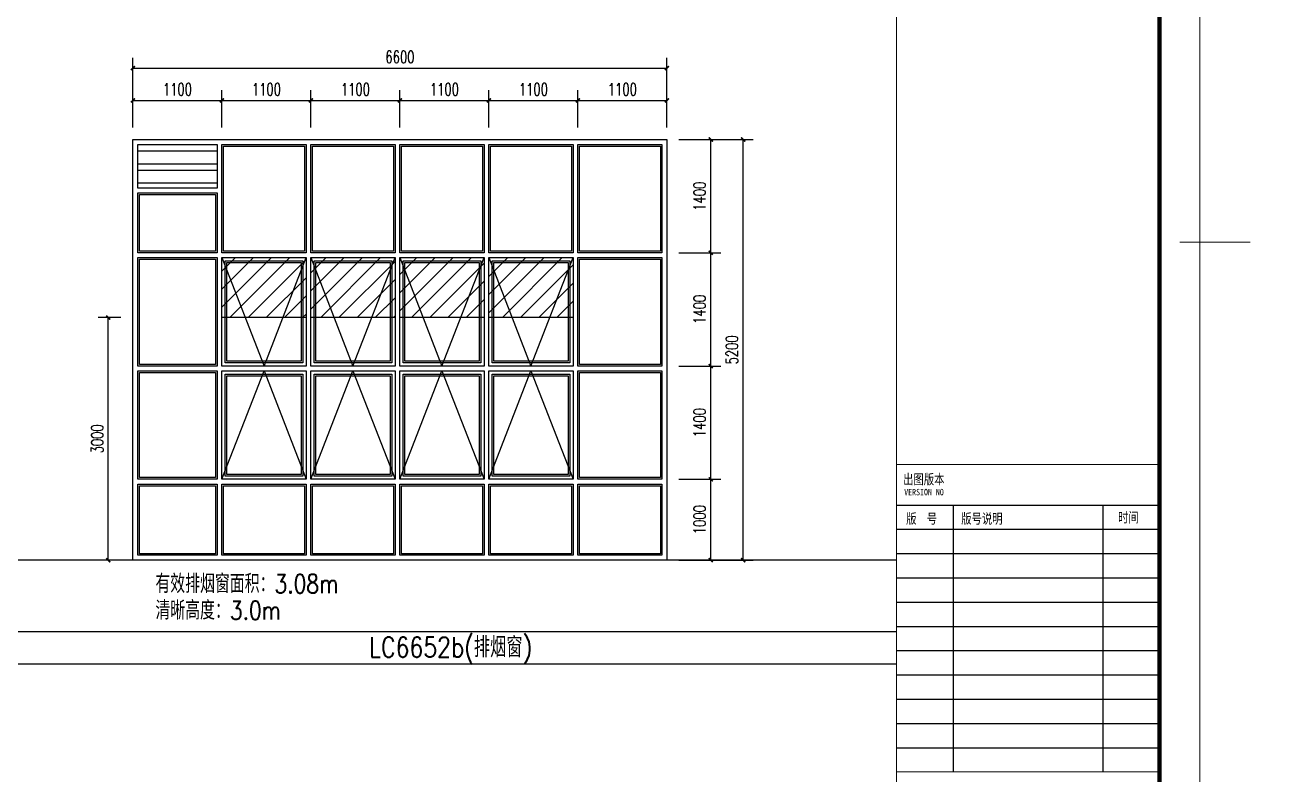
# Model space of a CAD drawing. Extents: x 1738711 to 2346805, y 1189731 to 2516152.
# Drawn here: x 2009458 to 2024911, y 1291745 to 1301004 of the extents above; entities that cross this region are included whole.
import ezdxf
from ezdxf.enums import TextEntityAlignment as Align

# ---------------------------------------------------------------- set-up
doc = ezdxf.new("R2010")
doc.units = 0
doc.header["$LTSCALE"] = 1000
doc.header["$MEASUREMENT"] = 0
doc.linetypes.add('复件 140224通州运河二期售楼部条件图_t3$0$X-ME SHAFT SH$0$X-B2$0$WATER_LINE', pattern=[0])
for name, color, linetype in [('DOTE', 1, 'Continuous'), ('PUB_DIM', 3, 'Continuous'), ('PUB_TEXT', 7, 'Continuous'), ('TK', 4, 'Continuous'), ('WINDOW', 144, 'Continuous'), ('看线', 8, 'Continuous')]:
    doc.layers.add(name, color=color, linetype=linetype)
doc.styles.add('_TCH_DIM_T3', font='SIMPLEX', dxfattribs={"width": 0.705882, "bigfont": 'GBCBIG'})
doc.styles.add('HZ', font='rs', dxfattribs={"bigfont": 'hztxt'})
doc.styles.add('宋体', font='SIMSUN.TTF', dxfattribs={"width": 0.75})
doc.dimstyles.new('_TCH_ARCH&&50', dxfattribs={"dimtxt": 148.75, "dimasz": 50, "dimexe": 125, "dimexo": 150, "dimgap": 63.125, "dimtad": 1, "dimdec": 0, "dimzin": 0, "dimdsep": 46, "dimtxsty": '_TCH_DIM_T3', "dimblk": 'ARCHTICK', "dimcen": 0.09, "dimclrt": 7, "dimazin": 2, "dimtfac": 1, "dimtdec": 0, "dimtix": 1, "dimtmove": 2, "dimatfit": 3, "dimfxl": 50, "dimtolj": 1, "dimtzin": 0, "dimarcsym": 0})

# ---------------------------------------------------------------- blocks, each defined once
blk = doc.blocks.new('hjerathreherh')
at = {"layer": '看线'}
h = blk.add_hatch(dxfattribs=at)
h.set_pattern_fill('ANSI32', color=256, scale=50, angle=135, style=0)
h.set_pattern_definition([(180, (0, 0), (-1e-14, -238.125), []), (180, (-79.38, 79.38), (-1e-14, -238.125), [])])
h.paths.add_polyline_path([(2003435, 1280404), (2003435, 1279864), (2002455, 1279864), (2002455, 1280404)])
at = {"layer": 'WINDOW', "color": 4, "linetype": '复件 140224通州运河二期售楼部条件图_t3$0$X-ME SHAFT SH$0$X-B2$0$WATER_LINE'}
blk.add_lwpolyline([(2002395, 1280464), (2008995, 1280464), (2008995, 1275264), (2002395, 1275264)], close=True, dxfattribs=at)
at = {"layer": 'WINDOW', "linetype": '复件 140224通州运河二期售楼部条件图_t3$0$X-ME SHAFT SH$0$X-B2$0$WATER_LINE'}
for points in [[(2003435, 1280404), (2003435, 1279864), (2002455, 1279864), (2002455, 1280404), (2003435, 1280404)], [(2004535, 1280404), (2004535, 1279064), (2003495, 1279064), (2003495, 1280404), (2004535, 1280404)], [(2005635, 1280404), (2005635, 1279064), (2004595, 1279064), (2004595, 1280404), (2005635, 1280404)], [(2006735, 1280404), (2006735, 1279064), (2005695, 1279064), (2005695, 1280404), (2006735, 1280404)], [(2007835, 1280404), (2007835, 1279064), (2006795, 1279064), (2006795, 1280404), (2007835, 1280404)], [(2007895, 1280404), (2008935, 1280404), (2008935, 1279064), (2007895, 1279064), (2007895, 1280404)], [(2003435, 1279804), (2003435, 1279064), (2002455, 1279064), (2002455, 1279804), (2003435, 1279804)], [(2002455, 1277664), (2002455, 1279004), (2003435, 1279004), (2003435, 1277664), (2002455, 1277664)], [(2003495, 1277664), (2003495, 1279004), (2004535, 1279004), (2004535, 1277664), (2003495, 1277664)], [(2004595, 1277664), (2004595, 1279004), (2005635, 1279004), (2005635, 1277664), (2004595, 1277664)], [(2005695, 1277664), (2005695, 1279004), (2006735, 1279004), (2006735, 1277664), (2005695, 1277664)], [(2006795, 1277664), (2006795, 1279004), (2007835, 1279004), (2007835, 1277664), (2006795, 1277664)], [(2008935, 1279004), (2008935, 1277664), (2007895, 1277664), (2007895, 1279004), (2008935, 1279004)], [(2002455, 1276264), (2002455, 1277604), (2003435, 1277604), (2003435, 1276264), (2002455, 1276264)], [(2003495, 1276264), (2003495, 1277604), (2004535, 1277604), (2004535, 1276264), (2003495, 1276264)], [(2004595, 1276264), (2004595, 1277604), (2005635, 1277604), (2005635, 1276264), (2004595, 1276264)], [(2005695, 1276264), (2005695, 1277604), (2006735, 1277604), (2006735, 1276264), (2005695, 1276264)], [(2006795, 1276264), (2006795, 1277604), (2007835, 1277604), (2007835, 1276264), (2006795, 1276264)], [(2008935, 1277604), (2008935, 1276264), (2007895, 1276264), (2007895, 1277604), (2008935, 1277604)], [(2003435, 1275324), (2002455, 1275324), (2002455, 1276204), (2003435, 1276204), (2003435, 1275324)], [(2004535, 1275324), (2003495, 1275324), (2003495, 1276204), (2004535, 1276204), (2004535, 1275324)], [(2005635, 1275324), (2004595, 1275324), (2004595, 1276204), (2005635, 1276204), (2005635, 1275324)], [(2006735, 1275324), (2005695, 1275324), (2005695, 1276204), (2006735, 1276204), (2006735, 1275324)], [(2007835, 1275324), (2006795, 1275324), (2006795, 1276204), (2007835, 1276204), (2007835, 1275324)], [(2008935, 1276204), (2008935, 1275324), (2007895, 1275324), (2007895, 1276204), (2008935, 1276204)]]:
    blk.add_lwpolyline(points, dxfattribs=at)
for points in [[(2004515, 1280384), (2004515, 1279084), (2003515, 1279084), (2003515, 1280384)], [(2005615, 1280384), (2005615, 1279084), (2004615, 1279084), (2004615, 1280384)], [(2006715, 1280384), (2006715, 1279084), (2005715, 1279084), (2005715, 1280384)], [(2007815, 1280384), (2007815, 1279084), (2006815, 1279084), (2006815, 1280384)], [(2007915, 1280384), (2008915, 1280384), (2008915, 1279084), (2007915, 1279084)], [(2003415, 1279784), (2003415, 1279084), (2002475, 1279084), (2002475, 1279784)], [(2002475, 1277684), (2002475, 1278984), (2003415, 1278984), (2003415, 1277684)], [(2003535, 1277704), (2003535, 1278964), (2004495, 1278964), (2004495, 1277704)], [(2003555, 1277724), (2003555, 1278944), (2004475, 1278944), (2004475, 1277724)], [(2004635, 1277704), (2004635, 1278964), (2005595, 1278964), (2005595, 1277704)], [(2004655, 1277724), (2004655, 1278944), (2005575, 1278944), (2005575, 1277724)], [(2005735, 1277704), (2005735, 1278964), (2006695, 1278964), (2006695, 1277704)], [(2005755, 1277724), (2005755, 1278944), (2006675, 1278944), (2006675, 1277724)], [(2006835, 1277704), (2006835, 1278964), (2007795, 1278964), (2007795, 1277704)], [(2006855, 1277724), (2006855, 1278944), (2007775, 1278944), (2007775, 1277724)], [(2008915, 1278984), (2008915, 1277684), (2007915, 1277684), (2007915, 1278984)], [(2002475, 1276284), (2002475, 1277584), (2003415, 1277584), (2003415, 1276284)], [(2003535, 1276304), (2003535, 1277564), (2004495, 1277564), (2004495, 1276304)], [(2003555, 1276324), (2003555, 1277544), (2004475, 1277544), (2004475, 1276324)], [(2004635, 1276304), (2004635, 1277564), (2005595, 1277564), (2005595, 1276304)], [(2004655, 1276324), (2004655, 1277544), (2005575, 1277544), (2005575, 1276324)], [(2005735, 1276304), (2005735, 1277564), (2006695, 1277564), (2006695, 1276304)], [(2005755, 1276324), (2005755, 1277544), (2006675, 1277544), (2006675, 1276324)], [(2006835, 1276304), (2006835, 1277564), (2007795, 1277564), (2007795, 1276304)], [(2006855, 1276324), (2006855, 1277544), (2007775, 1277544), (2007775, 1276324)], [(2008915, 1277584), (2008915, 1276284), (2007915, 1276284), (2007915, 1277584)], [(2003415, 1275344), (2002475, 1275344), (2002475, 1276184), (2003415, 1276184)], [(2004515, 1275344), (2003515, 1275344), (2003515, 1276184), (2004515, 1276184)], [(2005615, 1275344), (2004615, 1275344), (2004615, 1276184), (2005615, 1276184)], [(2006715, 1275344), (2005715, 1275344), (2005715, 1276184), (2006715, 1276184)], [(2007815, 1275344), (2006815, 1275344), (2006815, 1276184), (2007815, 1276184)], [(2008915, 1276184), (2008915, 1275344), (2007915, 1275344), (2007915, 1276184)]]:
    blk.add_lwpolyline(points, close=True, dxfattribs=at)
at = {"layer": '看线'}
for points in [[(2003495, 1279004), (2004015, 1277664), (2004535, 1279004)], [(2004595, 1279004), (2005115, 1277664), (2005635, 1279004)], [(2005695, 1279004), (2006215, 1277664), (2006735, 1279004)], [(2006795, 1279004), (2007315, 1277664), (2007835, 1279004)], [(2003495, 1276264), (2004015, 1277604), (2004535, 1276264)], [(2004595, 1276264), (2005115, 1277604), (2005635, 1276264)], [(2005695, 1276264), (2006215, 1277604), (2006735, 1276264)], [(2006795, 1276264), (2007315, 1277604), (2007835, 1276264)]]:
    blk.add_lwpolyline(points, dxfattribs=at)
blk = doc.blocks.new('hjashrtahreahe')
at = {"const_width": 25}
for points in [[(500, 29700), (0, 29700)], [(1250, 29700), (0, 29700)], [(84100, 29700), (83600, 29700)]]:
    blk.add_lwpolyline(points, dxfattribs=at)
at = {"layer": 'TK', "color": 7}
for p, q in [((78001, 23200), (78001, 16600)), ((81701, 23200), (81701, 16600))]:
    blk.add_line(p, q, dxfattribs=at)
at = {"layer": 'TK', "color": 7, "const_width": 25}
for points in [[(0, 59400), (84100, 59400), (84100, 0), (0, 0)], [(76600, 24200), (83100, 24200), (83100, 16600), (76600, 16600)], [(76600, 16600), (83100, 16600), (83100, 11800), (76600, 11800)]]:
    blk.add_lwpolyline(points, close=True, dxfattribs=at)
at = {"layer": 'TK', "color": 3, "const_width": 100}
blk.add_lwpolyline([(2500, 1000), (2500, 58400), (83100, 58400), (83100, 1000)], close=True, dxfattribs=at)
at = {"layer": 'TK', "color": 7, "const_width": 25}
for points in [[(76600, 58400), (76600, 1000)], [(76600, 16600), (83100, 16600)]]:
    blk.add_lwpolyline(points, dxfattribs=at)
at = {"layer": 'TK', "color": 7}
for points in [[(76600, 23200), (83100, 23200)], [(76600, 22600), (83100, 22600)], [(76600, 22000), (83100, 22000)], [(76600, 21400), (83100, 21400)], [(76600, 20800), (83100, 20800)], [(76600, 20200), (83100, 20200)], [(76600, 19600), (83100, 19600)], [(76600, 19000), (83100, 19000)], [(76600, 18400), (83100, 18400)], [(76600, 17800), (83100, 17800)], [(76600, 17200), (83100, 17200)]]:
    blk.add_lwpolyline(points, dxfattribs=at)
at = {"layer": 'TK', "color": 7, "style": '宋体', "width": 0.75}
for s, height, p in [('出图版本', 250, (76761, 23712)), ('VERSION NO', 160, (76788, 23439)), ('版  号', 250, (76837, 22739)), ('版号说明', 250, (78198, 22739)), ('时间', 250, (82075, 22769))]:
    blk.add_text(s, height=height, dxfattribs=at).set_placement(p)
at = {"layer": 'TK', "style": '宋体', "width": 0.75}
for tag, height, p in [('项目负责人', 350, (6003, 57089)), ('专业负责人', 350, (6003, 56224)), ('设计人', 350, (6003, 55419)), ('版号1', 250, (77304, 22193)), ('时间1', 250, (82405, 22193)), ('版号2', 250, (77304, 21593)), ('时间2', 250, (82405, 21593)), ('版号3', 250, (77304, 20993)), ('时间3', 250, (82405, 20993)), ('建筑会签', 0.0001, (78978, 2403)), ('电气会签', 0.0001, (82128, 2403)), ('结构会签', 0.0001, (78978, 1803)), ('暖通会签', 0.0001, (82128, 1803)), ('给排水会签', 0.0001, (78978, 1250)), ('智能化会签', 0.0001, (82128, 1250))]:
    blk.add_attdef(tag, text='', height=height, dxfattribs=at).set_placement(p, align=Align.CENTER)
for tag, p in [('合作设计单位', (80816, 48986)), ('版号说明1', (79854, 22318)), ('版号说明2', (79854, 21718)), ('版号说明3', (79854, 21118)), ('浙江绿储科技有限公司', (80545, 16036)), ('百兆瓦级集中式熔盐储能关键', (80545, 14953)), ('设备研发及制造基地项目', (80545, 14603)), ('1#研发楼', (80545, 13636)), ('图名', (80545, 12436)), ('工程编号', (78978, 11461)), ('子项编号', (82128, 11461)), ('建筑', (78978, 10711)), ('图号', (82128, 10711)), ('施工图', (78978, 9961)), ('2023.03', (82128, 9961)), ('审定', (79353, 8461)), ('审核', (79353, 7711)), ('工程负责', (79353, 6961)), ('专业负责', (79353, 6211)), ('设计', (79353, 5461)), ('制图', (79353, 4711)), ('校对', (79353, 3961))]:
    blk.add_attdef(tag, text='', height=250, dxfattribs=at).set_placement(p, align=Align.MIDDLE_CENTER)
blk = doc.blocks.new('_ArchTick')
at = {"color": 0, "linetype": 'ByBlock', "const_width": 0.4}
blk.add_lwpolyline([(-0.5, -0.5), (0.5, 0.5)], dxfattribs=at)
blk = doc.blocks.new('*D237')
at = {"layer": 'Defpoints', "color": 0, "transparency": 16777216}
for p in [(2010488, 1297388), (2010793, 1297388), (2010793, 1294388)]:
    blk.add_point(p, dxfattribs=at)
at = {"layer": 'PUB_DIM', "color": 0, "lineweight": -2, "transparency": 16777216}
for p, q in [((2010643, 1297388), (2010363, 1297388)), ((2010488, 1294388), (2010488, 1297388)), ((2010643, 1294388), (2010363, 1294388))]:
    blk.add_line(p, q, dxfattribs=at)
at = {"layer": 'PUB_DIM', "color": 0, "lineweight": -2, "transparency": 16777216, "xscale": 50, "yscale": 50, "zscale": 50}
for p, rotation in [((2010488, 1297388), 90), ((2010488, 1294388), 270)]:
    blk.add_blockref('_ArchTick', p, dxfattribs=dict(at, rotation=rotation))
at = {"layer": 'PUB_DIM', "color": 7, "transparency": 16777216, "insert": (2010351, 1295888), "char_height": 148.8, "attachment_point": 5, "rotation": 90, "style": '_TCH_DIM_T3'}
blk.add_mtext('\\A1;3000', dxfattribs=at)
blk = doc.blocks.new('*D895')
at = {"layer": 'Defpoints', "color": 0, "transparency": 16777216}
for p in [(2017393, 1300472), (2010793, 1299988), (2017393, 1299988)]:
    blk.add_point(p, dxfattribs=at)
at = {"layer": 'PUB_DIM', "color": 0, "lineweight": -2, "transparency": 16777216}
for p, q in [((2010793, 1300138), (2010793, 1300597)), ((2017393, 1300138), (2017393, 1300597)), ((2010793, 1300472), (2017393, 1300472))]:
    blk.add_line(p, q, dxfattribs=at)
at = {"layer": 'PUB_DIM', "color": 0, "lineweight": -2, "transparency": 16777216, "xscale": 50, "yscale": 50, "zscale": 50, "rotation": 180}
blk.add_blockref('_ArchTick', (2010793, 1300472), dxfattribs=at)
at = {"layer": 'PUB_DIM', "color": 0, "lineweight": -2, "transparency": 16777216, "xscale": 50, "yscale": 50, "zscale": 50}
blk.add_blockref('_ArchTick', (2017393, 1300472), dxfattribs=at)
at = {"layer": 'PUB_DIM', "color": 7, "transparency": 16777216, "insert": (2014093, 1300609), "char_height": 148.8, "attachment_point": 5, "style": '_TCH_DIM_T3'}
blk.add_mtext('\\A1;6600', dxfattribs=at)
blk = doc.blocks.new('*D896')
at = {"layer": 'Defpoints', "color": 0, "transparency": 16777216}
for p in [(2011893, 1300072), (2010793, 1299588), (2011893, 1299588)]:
    blk.add_point(p, dxfattribs=at)
at = {"layer": 'PUB_DIM', "color": 0, "lineweight": -2, "transparency": 16777216}
for p, q in [((2010793, 1299738), (2010793, 1300197)), ((2010793, 1300072), (2011893, 1300072)), ((2011893, 1299738), (2011893, 1300197))]:
    blk.add_line(p, q, dxfattribs=at)
at = {"layer": 'PUB_DIM', "color": 0, "lineweight": -2, "transparency": 16777216, "xscale": 50, "yscale": 50, "zscale": 50, "rotation": 180}
blk.add_blockref('_ArchTick', (2010793, 1300072), dxfattribs=at)
at = {"layer": 'PUB_DIM', "color": 0, "lineweight": -2, "transparency": 16777216, "xscale": 50, "yscale": 50, "zscale": 50}
blk.add_blockref('_ArchTick', (2011893, 1300072), dxfattribs=at)
at = {"layer": 'PUB_DIM', "color": 7, "transparency": 16777216, "insert": (2011343, 1300209), "char_height": 148.8, "attachment_point": 5, "style": '_TCH_DIM_T3'}
blk.add_mtext('\\A1;1100', dxfattribs=at)
blk = doc.blocks.new('*D897')
at = {"layer": 'Defpoints', "color": 0, "transparency": 16777216}
for p in [(2012993, 1300072), (2011893, 1299588), (2012993, 1299588)]:
    blk.add_point(p, dxfattribs=at)
at = {"layer": 'PUB_DIM', "color": 0, "lineweight": -2, "transparency": 16777216}
for p, q in [((2011893, 1299738), (2011893, 1300197)), ((2011893, 1300072), (2012993, 1300072)), ((2012993, 1299738), (2012993, 1300197))]:
    blk.add_line(p, q, dxfattribs=at)
at = {"layer": 'PUB_DIM', "color": 0, "lineweight": -2, "transparency": 16777216, "xscale": 50, "yscale": 50, "zscale": 50, "rotation": 180}
blk.add_blockref('_ArchTick', (2011893, 1300072), dxfattribs=at)
at = {"layer": 'PUB_DIM', "color": 0, "lineweight": -2, "transparency": 16777216, "xscale": 50, "yscale": 50, "zscale": 50}
blk.add_blockref('_ArchTick', (2012993, 1300072), dxfattribs=at)
at = {"layer": 'PUB_DIM', "color": 7, "transparency": 16777216, "insert": (2012443, 1300209), "char_height": 148.8, "attachment_point": 5, "style": '_TCH_DIM_T3'}
blk.add_mtext('\\A1;1100', dxfattribs=at)
blk = doc.blocks.new('*D898')
at = {"layer": 'Defpoints', "color": 0, "transparency": 16777216}
for p in [(2014093, 1300072), (2012993, 1299588), (2014093, 1299588)]:
    blk.add_point(p, dxfattribs=at)
at = {"layer": 'PUB_DIM', "color": 0, "lineweight": -2, "transparency": 16777216}
for p, q in [((2012993, 1299738), (2012993, 1300197)), ((2012993, 1300072), (2014093, 1300072)), ((2014093, 1299738), (2014093, 1300197))]:
    blk.add_line(p, q, dxfattribs=at)
at = {"layer": 'PUB_DIM', "color": 0, "lineweight": -2, "transparency": 16777216, "xscale": 50, "yscale": 50, "zscale": 50, "rotation": 180}
blk.add_blockref('_ArchTick', (2012993, 1300072), dxfattribs=at)
at = {"layer": 'PUB_DIM', "color": 0, "lineweight": -2, "transparency": 16777216, "xscale": 50, "yscale": 50, "zscale": 50}
blk.add_blockref('_ArchTick', (2014093, 1300072), dxfattribs=at)
at = {"layer": 'PUB_DIM', "color": 7, "transparency": 16777216, "insert": (2013543, 1300209), "char_height": 148.8, "attachment_point": 5, "style": '_TCH_DIM_T3'}
blk.add_mtext('\\A1;1100', dxfattribs=at)
blk = doc.blocks.new('*D899')
at = {"layer": 'Defpoints', "color": 0, "transparency": 16777216}
for p in [(2015193, 1300072), (2014093, 1299588), (2015193, 1299588)]:
    blk.add_point(p, dxfattribs=at)
at = {"layer": 'PUB_DIM', "color": 0, "lineweight": -2, "transparency": 16777216}
for p, q in [((2014093, 1299738), (2014093, 1300197)), ((2014093, 1300072), (2015193, 1300072)), ((2015193, 1299738), (2015193, 1300197))]:
    blk.add_line(p, q, dxfattribs=at)
at = {"layer": 'PUB_DIM', "color": 0, "lineweight": -2, "transparency": 16777216, "xscale": 50, "yscale": 50, "zscale": 50, "rotation": 180}
blk.add_blockref('_ArchTick', (2014093, 1300072), dxfattribs=at)
at = {"layer": 'PUB_DIM', "color": 0, "lineweight": -2, "transparency": 16777216, "xscale": 50, "yscale": 50, "zscale": 50}
blk.add_blockref('_ArchTick', (2015193, 1300072), dxfattribs=at)
at = {"layer": 'PUB_DIM', "color": 7, "transparency": 16777216, "insert": (2014643, 1300209), "char_height": 148.8, "attachment_point": 5, "style": '_TCH_DIM_T3'}
blk.add_mtext('\\A1;1100', dxfattribs=at)
blk = doc.blocks.new('*D900')
at = {"layer": 'Defpoints', "color": 0, "transparency": 16777216}
for p in [(2016293, 1300072), (2015193, 1299588), (2016293, 1299588)]:
    blk.add_point(p, dxfattribs=at)
at = {"layer": 'PUB_DIM', "color": 0, "lineweight": -2, "transparency": 16777216}
for p, q in [((2015193, 1299738), (2015193, 1300197)), ((2015193, 1300072), (2016293, 1300072)), ((2016293, 1299738), (2016293, 1300197))]:
    blk.add_line(p, q, dxfattribs=at)
at = {"layer": 'PUB_DIM', "color": 0, "lineweight": -2, "transparency": 16777216, "xscale": 50, "yscale": 50, "zscale": 50, "rotation": 180}
blk.add_blockref('_ArchTick', (2015193, 1300072), dxfattribs=at)
at = {"layer": 'PUB_DIM', "color": 0, "lineweight": -2, "transparency": 16777216, "xscale": 50, "yscale": 50, "zscale": 50}
blk.add_blockref('_ArchTick', (2016293, 1300072), dxfattribs=at)
at = {"layer": 'PUB_DIM', "color": 7, "transparency": 16777216, "insert": (2015743, 1300209), "char_height": 148.8, "attachment_point": 5, "style": '_TCH_DIM_T3'}
blk.add_mtext('\\A1;1100', dxfattribs=at)
blk = doc.blocks.new('*D901')
at = {"layer": 'Defpoints', "color": 0, "transparency": 16777216}
for p in [(2017393, 1300072), (2016293, 1299588), (2017393, 1299588)]:
    blk.add_point(p, dxfattribs=at)
at = {"layer": 'PUB_DIM', "color": 0, "lineweight": -2, "transparency": 16777216}
for p, q in [((2016293, 1299738), (2016293, 1300197)), ((2016293, 1300072), (2017393, 1300072)), ((2017393, 1299738), (2017393, 1300197))]:
    blk.add_line(p, q, dxfattribs=at)
at = {"layer": 'PUB_DIM', "color": 0, "lineweight": -2, "transparency": 16777216, "xscale": 50, "yscale": 50, "zscale": 50, "rotation": 180}
blk.add_blockref('_ArchTick', (2016293, 1300072), dxfattribs=at)
at = {"layer": 'PUB_DIM', "color": 0, "lineweight": -2, "transparency": 16777216, "xscale": 50, "yscale": 50, "zscale": 50}
blk.add_blockref('_ArchTick', (2017393, 1300072), dxfattribs=at)
at = {"layer": 'PUB_DIM', "color": 7, "transparency": 16777216, "insert": (2016843, 1300209), "char_height": 148.8, "attachment_point": 5, "style": '_TCH_DIM_T3'}
blk.add_mtext('\\A1;1100', dxfattribs=at)
blk = doc.blocks.new('*D902')
at = {"layer": 'Defpoints', "color": 0, "transparency": 16777216}
for p in [(2017793, 1299588), (2018336, 1299588), (2017793, 1294388)]:
    blk.add_point(p, dxfattribs=at)
at = {"layer": 'PUB_DIM', "color": 0, "lineweight": -2, "transparency": 16777216}
for p, q in [((2017943, 1299588), (2018461, 1299588)), ((2018336, 1294388), (2018336, 1299588)), ((2017943, 1294388), (2018461, 1294388))]:
    blk.add_line(p, q, dxfattribs=at)
at = {"layer": 'PUB_DIM', "color": 0, "lineweight": -2, "transparency": 16777216, "xscale": 50, "yscale": 50, "zscale": 50}
for p, rotation in [((2018336, 1299588), 90), ((2018336, 1294388), 270)]:
    blk.add_blockref('_ArchTick', p, dxfattribs=dict(at, rotation=rotation))
at = {"layer": 'PUB_DIM', "color": 7, "transparency": 16777216, "insert": (2018198, 1296988), "char_height": 148.8, "attachment_point": 5, "rotation": 90, "style": '_TCH_DIM_T3'}
blk.add_mtext('\\A1;5200', dxfattribs=at)
blk = doc.blocks.new('*D903')
at = {"layer": 'Defpoints', "color": 0, "transparency": 16777216}
for p in [(2017393, 1295388), (2017936, 1295388), (2017393, 1294388)]:
    blk.add_point(p, dxfattribs=at)
at = {"layer": 'PUB_DIM', "color": 0, "lineweight": -2, "transparency": 16777216}
for p, q in [((2017543, 1295388), (2018061, 1295388)), ((2017936, 1294388), (2017936, 1295388)), ((2017543, 1294388), (2018061, 1294388))]:
    blk.add_line(p, q, dxfattribs=at)
at = {"layer": 'PUB_DIM', "color": 0, "lineweight": -2, "transparency": 16777216, "xscale": 50, "yscale": 50, "zscale": 50}
for p, rotation in [((2017936, 1295388), 90), ((2017936, 1294388), 270)]:
    blk.add_blockref('_ArchTick', p, dxfattribs=dict(at, rotation=rotation))
at = {"layer": 'PUB_DIM', "color": 7, "transparency": 16777216, "insert": (2017798, 1294888), "char_height": 148.8, "attachment_point": 5, "rotation": 90, "style": '_TCH_DIM_T3'}
blk.add_mtext('\\A1;1000', dxfattribs=at)
blk = doc.blocks.new('*D904')
at = {"layer": 'Defpoints', "color": 0, "transparency": 16777216}
for p in [(2017393, 1296788), (2017936, 1296788), (2017393, 1295388)]:
    blk.add_point(p, dxfattribs=at)
at = {"layer": 'PUB_DIM', "color": 0, "lineweight": -2, "transparency": 16777216}
for p, q in [((2017543, 1296788), (2018061, 1296788)), ((2017936, 1295388), (2017936, 1296788)), ((2017543, 1295388), (2018061, 1295388))]:
    blk.add_line(p, q, dxfattribs=at)
at = {"layer": 'PUB_DIM', "color": 0, "lineweight": -2, "transparency": 16777216, "xscale": 50, "yscale": 50, "zscale": 50}
for p, rotation in [((2017936, 1296788), 90), ((2017936, 1295388), 270)]:
    blk.add_blockref('_ArchTick', p, dxfattribs=dict(at, rotation=rotation))
at = {"layer": 'PUB_DIM', "color": 7, "transparency": 16777216, "insert": (2017798, 1296088), "char_height": 148.8, "attachment_point": 5, "rotation": 90, "style": '_TCH_DIM_T3'}
blk.add_mtext('\\A1;1400', dxfattribs=at)
blk = doc.blocks.new('*D905')
at = {"layer": 'Defpoints', "color": 0, "transparency": 16777216}
for p in [(2017393, 1298188), (2017936, 1298188), (2017393, 1296788)]:
    blk.add_point(p, dxfattribs=at)
at = {"layer": 'PUB_DIM', "color": 0, "lineweight": -2, "transparency": 16777216}
for p, q in [((2017543, 1298188), (2018061, 1298188)), ((2017936, 1296788), (2017936, 1298188)), ((2017543, 1296788), (2018061, 1296788))]:
    blk.add_line(p, q, dxfattribs=at)
at = {"layer": 'PUB_DIM', "color": 0, "lineweight": -2, "transparency": 16777216, "xscale": 50, "yscale": 50, "zscale": 50}
for p, rotation in [((2017936, 1298188), 90), ((2017936, 1296788), 270)]:
    blk.add_blockref('_ArchTick', p, dxfattribs=dict(at, rotation=rotation))
at = {"layer": 'PUB_DIM', "color": 7, "transparency": 16777216, "insert": (2017798, 1297488), "char_height": 148.8, "attachment_point": 5, "rotation": 90, "style": '_TCH_DIM_T3'}
blk.add_mtext('\\A1;1400', dxfattribs=at)
blk = doc.blocks.new('*D906')
at = {"layer": 'Defpoints', "color": 0, "transparency": 16777216}
for p in [(2017393, 1299588), (2017936, 1299588), (2017393, 1298188)]:
    blk.add_point(p, dxfattribs=at)
at = {"layer": 'PUB_DIM', "color": 0, "lineweight": -2, "transparency": 16777216}
for p, q in [((2017543, 1299588), (2018061, 1299588)), ((2017936, 1298188), (2017936, 1299588)), ((2017543, 1298188), (2018061, 1298188))]:
    blk.add_line(p, q, dxfattribs=at)
at = {"layer": 'PUB_DIM', "color": 0, "lineweight": -2, "transparency": 16777216, "xscale": 50, "yscale": 50, "zscale": 50}
for p, rotation in [((2017936, 1299588), 90), ((2017936, 1298188), 270)]:
    blk.add_blockref('_ArchTick', p, dxfattribs=dict(at, rotation=rotation))
at = {"layer": 'PUB_DIM', "color": 7, "transparency": 16777216, "insert": (2017798, 1298888), "char_height": 148.8, "attachment_point": 5, "rotation": 90, "style": '_TCH_DIM_T3'}
blk.add_mtext('\\A1;1400', dxfattribs=at)

msp = doc.modelspace()

# ---------------------------------------------------------------- hatches: boundary and pattern name
at = {"layer": '看线'}
h = msp.add_hatch(dxfattribs=at)
h.set_pattern_fill('ANSI31', color=1, scale=100, style=0)
h.set_pattern_definition([(45, (0, 0), (-112.253202, 112.253202), [])])
h.paths.add_polyline_path([(2011893.2, 1298128.1), (2012933.2, 1298128.1), (2012933.2, 1297388.1), (2011893.2, 1297388.1)])
h.paths.add_polyline_path([(2012993.2, 1298128.1), (2014033.2, 1298128.1), (2014033.2, 1297388.1), (2012993.2, 1297388.1)])
h.paths.add_polyline_path([(2014093.2, 1298128.1), (2015133.2, 1298128.1), (2015133.2, 1297388.1), (2014093.2, 1297388.1)])
h.paths.add_polyline_path([(2015193.2, 1298128.1), (2016233.2, 1298128.1), (2016233.2, 1297388.1), (2015193.2, 1297388.1)])

# ---------------------------------------------------------------- linework, layer by layer
at = {"layer": 'DOTE'}
msp.add_line((2020233.1, 1294388.1), (1983183.1, 1294388.1), dxfattribs=at)
at = {"layer": '看线', "ltscale": 3}
for p, q in [((1983183.1, 1293505.2), (2020233.1, 1293505.2)), ((1983183.1, 1293105.2), (2020233.1, 1293105.2))]:
    msp.add_line(p, q, dxfattribs=at)
at = {"layer": '看线', "color": 1}
for points in [[(2011893.2, 1298128.1), (2012933.2, 1298128.1), (2012933.2, 1297388.1), (2011893.2, 1297388.1)], [(2012993.2, 1298128.1), (2014033.2, 1298128.1), (2014033.2, 1297388.1), (2012993.2, 1297388.1)], [(2014093.2, 1298128.1), (2015133.2, 1298128.1), (2015133.2, 1297388.1), (2014093.2, 1297388.1)], [(2015193.2, 1298128.1), (2016233.2, 1298128.1), (2016233.2, 1297388.1), (2015193.2, 1297388.1)]]:
    msp.add_lwpolyline(points, close=True, dxfattribs=at)

# ---------------------------------------------------------------- block references
at = {"xscale": 0.5, "yscale": 0.5, "zscale": 0.5}
for p in [(1981933.1, 1283470.1), (2023983.1, 1283470.1)]:
    msp.add_blockref('hjashrtahreahe', p, dxfattribs=at)
msp.add_blockref('hjerathreherh', (8398, 19124.3))

# ---------------------------------------------------------------- texts
at = {"layer": 'PUB_TEXT', "style": 'HZ', "width": 0.8}
for s, height, p in [('有效排烟窗面积：3.08m', 230, (2011070.2, 1293981.7)), ('清晰高度：3.0m', 230, (2011070.2, 1293652.8)), ('LC6652b(排烟窗)', 250, (2013713.6, 1293187.4))]:
    msp.add_text(s, height=height, dxfattribs=at).set_placement(p)

# ---------------------------------------------------------------- dimensions: what is measured, and where the dimension line sits
at = {"layer": 'PUB_DIM'}
for p1, p2, distance, picture, middle in [((2010793.2, 1299988.1), (2017393.2, 1299988.1), 483.8, '*D895', (2014093.2, 1300609.5)), ((2010793.2, 1299588.1), (2011893.2, 1299588.1), 483.8, '*D896', (2011343.2, 1300209.5)), ((2011893.2, 1299588.1), (2012993.2, 1299588.1), 483.8, '*D897', (2012443.2, 1300209.5)), ((2012993.2, 1299588.1), (2014093.2, 1299588.1), 483.8, '*D898', (2013543.2, 1300209.5)), ((2014093.2, 1299588.1), (2015193.2, 1299588.1), 483.8, '*D899', (2014643.2, 1300209.5)), ((2015193.2, 1299588.1), (2016293.2, 1299588.1), 483.8, '*D900', (2015743.2, 1300209.5)), ((2016293.2, 1299588.1), (2017393.2, 1299588.1), 483.8, '*D901', (2016843.2, 1300209.5)), ((2017393.2, 1298188.1), (2017393.2, 1299588.1), -542.7, '*D906', (2017798.5, 1298888.1)), ((2017793.2, 1294388.1), (2017793.2, 1299588.1), -542.7, '*D902', (2018198.5, 1296988.1)), ((2017393.2, 1296788.1), (2017393.2, 1298188.1), -542.7, '*D905', (2017798.5, 1297488.1)), ((2010793.2, 1294388.1), (2010793.2, 1297388.1), 305.1, '*D237', (2010350.6, 1295888.1)), ((2017393.2, 1295388.1), (2017393.2, 1296788.1), -542.7, '*D904', (2017798.5, 1296088.1)), ((2017393.2, 1294388.1), (2017393.2, 1295388.1), -542.7, '*D903', (2017798.5, 1294888.1))]:
    dim = msp.add_aligned_dim(p1=p1, p2=p2, distance=distance, dimstyle='_TCH_ARCH&&50', dxfattribs=at)
    dim.commit()
    dim.dimension.update_dxf_attribs({"geometry": picture, "text_midpoint": middle})

doc.saveas('drawing.dxf')
